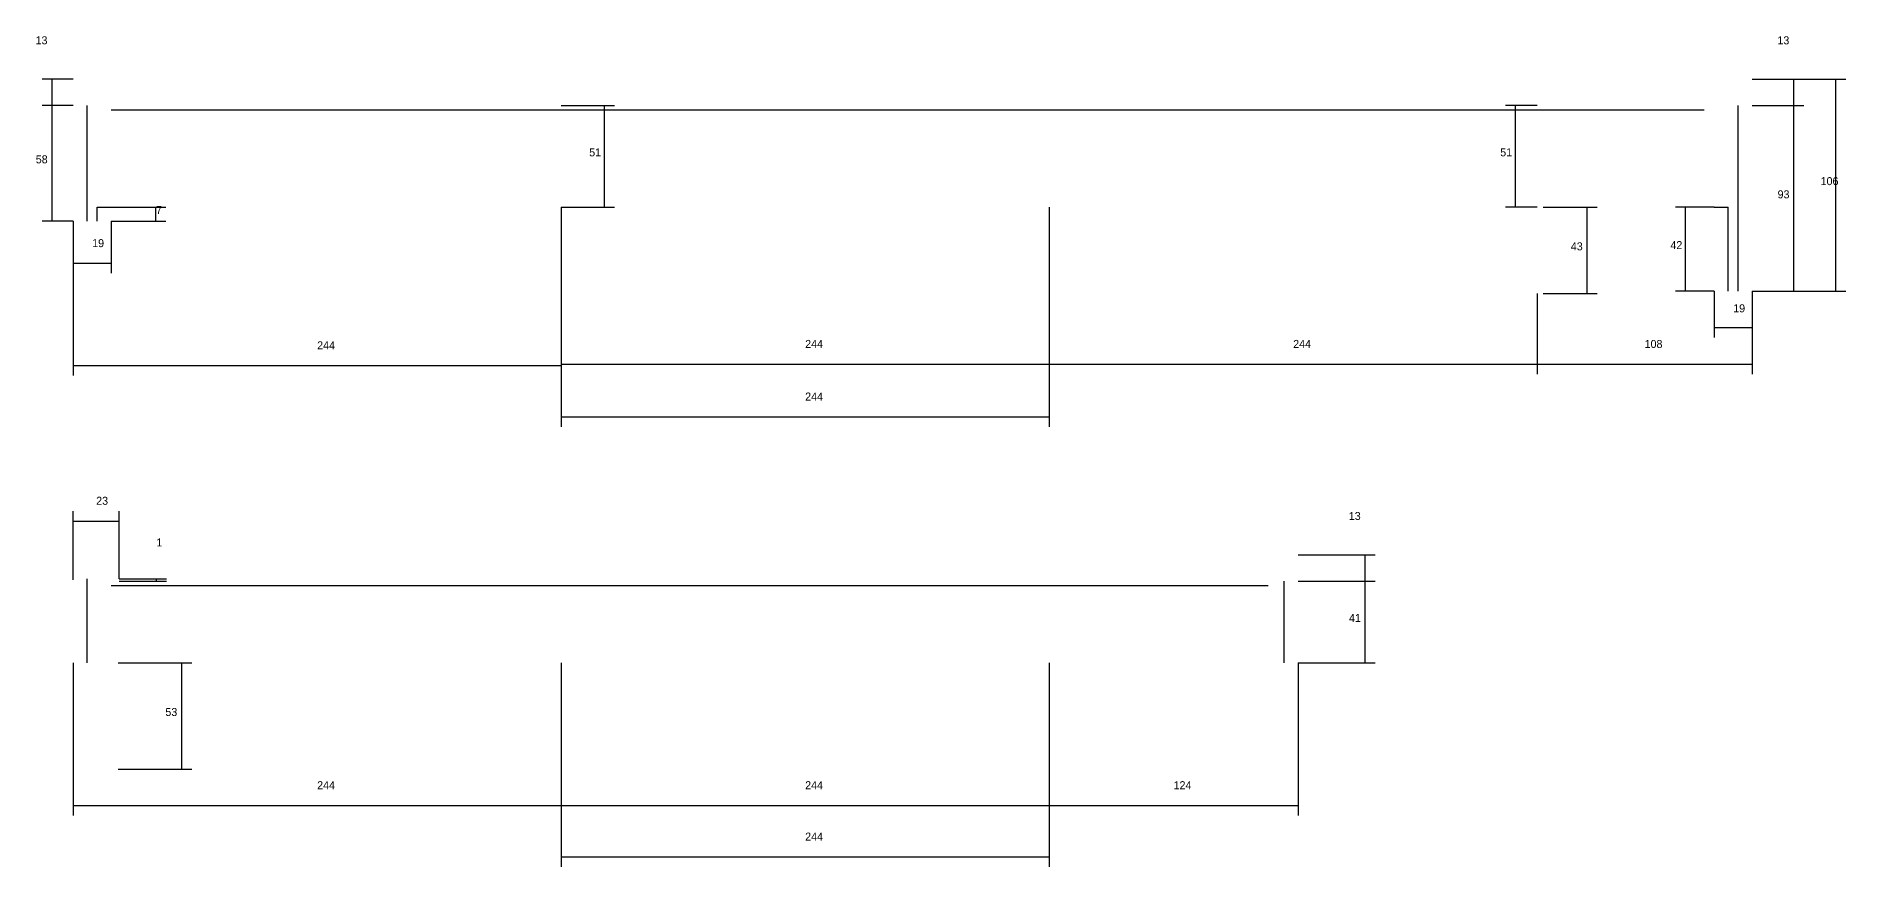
# Model space of a CAD drawing. Header units: metres. Extents: x -20863 to -15632, y 9308 to 10636.
# Drawn here: x -16561 to -15656, y 10208 to 10623 of the extents above; entities that cross this region are included whole.
import ezdxf

# ---------------------------------------------------------------- set-up
doc = ezdxf.new("R2010")
doc.units = ezdxf.units.M
doc.layers.add('COTA', color=4, linetype='Continuous')
doc.layers.add('SARR_2.2x7', color=40, linetype='Continuous')

msp = doc.modelspace()

# ---------------------------------------------------------------- linework, layer by layer
at = {"layer": 'COTA'}
for p, q in [((-16542.5, 10601.5), (-16558, 10601.5)), ((-16553, 10588.3), (-16553, 10601.5)), ((-15703, 10601.5), (-15677.2, 10601.5)), ((-15703, 10601.5), (-15656.2, 10601.5)), ((-15682.2, 10588.3), (-15682.2, 10601.5)), ((-15661.2, 10495.5), (-15661.2, 10601.5)), ((-16542.5, 10588.3), (-16558, 10588.3)), ((-16542.5, 10588.3), (-16558, 10588.3)), ((-16553, 10530.5), (-16553, 10588.3)), ((-16298.5, 10588.3), (-16271.8, 10588.3)), ((-16276.8, 10537.5), (-16276.8, 10588.3)), ((-15810.5, 10588.3), (-15826.4, 10588.3)), ((-15821.4, 10537.5), (-15821.4, 10588.3)), ((-15703, 10588.3), (-15677.2, 10588.3)), ((-15703, 10588.3), (-15677.2, 10588.3)), ((-15682.2, 10495.5), (-15682.2, 10588.3)), ((-16523.5, 10537.5), (-16496.1, 10537.5)), ((-16501.1, 10530.5), (-16501.1, 10537.5)), ((-16298.5, 10537.5), (-16298.5, 10454)), ((-16298.5, 10537.5), (-16298.5, 10427.7)), ((-16298.5, 10537.5), (-16271.8, 10537.5)), ((-16054.5, 10537.5), (-16054.5, 10454)), ((-16054.5, 10537.5), (-16054.5, 10427.7)), ((-16054.5, 10537.5), (-16054.5, 10454)), ((-15810.5, 10537.5), (-15826.4, 10537.5)), ((-15807.5, 10537.5), (-15780.5, 10537.5)), ((-15785.5, 10494.3), (-15785.5, 10537.5)), ((-15722, 10537.5), (-15741.3, 10537.5)), ((-15736.3, 10495.5), (-15736.3, 10537.5)), ((-16542.5, 10530.5), (-16558, 10530.5)), ((-16542.5, 10530.5), (-16542.5, 10453.4)), ((-16542.5, 10530.5), (-16542.5, 10504.5)), ((-16523.5, 10530.5), (-16523.5, 10504.5)), ((-16523.5, 10530.5), (-16496.1, 10530.5)), ((-16298.5, 10530.5), (-16298.5, 10453.4)), ((-16542.5, 10509.5), (-16523.5, 10509.5)), ((-15810.5, 10494.3), (-15810.5, 10454)), ((-15810.5, 10494.3), (-15810.5, 10454)), ((-15807.5, 10494.3), (-15780.5, 10494.3)), ((-15722, 10495.5), (-15741.3, 10495.5)), ((-15722, 10495.5), (-15722, 10472.3)), ((-15703, 10495.5), (-15677.2, 10495.5)), ((-15703, 10495.5), (-15703, 10454)), ((-15703, 10495.5), (-15656.2, 10495.5)), ((-15703, 10495.5), (-15703, 10472.3)), ((-15722, 10477.3), (-15703, 10477.3)), ((-16542.5, 10458.4), (-16298.5, 10458.4)), ((-16298.5, 10459), (-16054.5, 10459)), ((-16054.5, 10459), (-15810.5, 10459)), ((-15810.5, 10459), (-15703, 10459)), ((-16298.5, 10432.7), (-16054.5, 10432.7)), ((-16542.5, 10351.1), (-16542.5, 10385.5)), ((-16542.5, 10380.5), (-16519.5, 10380.5)), ((-16519.5, 10351.7), (-16519.5, 10385.5)), ((-15930, 10363.7), (-15891.5, 10363.7)), ((-15896.5, 10350.5), (-15896.5, 10363.7)), ((-16519.5, 10351.7), (-16495.9, 10351.7)), ((-16500.9, 10350.5), (-16500.9, 10351.7)), ((-16519.5, 10350.5), (-16495.9, 10350.5)), ((-15930, 10350.5), (-15891.5, 10350.5)), ((-15930, 10350.5), (-15891.5, 10350.5)), ((-15896.5, 10309.7), (-15896.5, 10350.5)), ((-16542.5, 10309.7), (-16542.5, 10233.4)), ((-16520, 10309.7), (-16483.2, 10309.7)), ((-16488.2, 10256.5), (-16488.2, 10309.7)), ((-16298.5, 10309.7), (-16298.5, 10233.4)), ((-16298.5, 10309.7), (-16298.5, 10207.7)), ((-16054.5, 10309.7), (-16054.5, 10233.4)), ((-16054.5, 10309.7), (-16054.5, 10207.7)), ((-15930, 10309.7), (-15891.5, 10309.7)), ((-15930, 10309.7), (-15930, 10233.4)), ((-16520, 10256.5), (-16483.2, 10256.5)), ((-16298.5, 10256.5), (-16298.5, 10233.4)), ((-16054.5, 10256.5), (-16054.5, 10233.4)), ((-16542.5, 10238.4), (-16298.5, 10238.4)), ((-16298.5, 10238.4), (-16054.5, 10238.4)), ((-16054.5, 10238.4), (-15930, 10238.4)), ((-16298.5, 10212.7), (-16054.5, 10212.7))]:
    msp.add_line(p, q, dxfattribs=at)
at = {"layer": 'SARR_2.2x7'}
for p, q in [((-16535.5, 10530.5), (-16535.5, 10588.3)), ((-16523.5, 10586.1), (-16298.5, 10586.1)), ((-16298.5, 10586.1), (-16054.5, 10586.1)), ((-16054.5, 10586.1), (-15810.5, 10586.1)), ((-15810.5, 10586.1), (-15727, 10586.1)), ((-15710, 10495.5), (-15710, 10588.3)), ((-16530.5, 10530.5), (-16530.5, 10537.5)), ((-16530.5, 10537.5), (-16523.5, 10537.5)), ((-15722, 10537.5), (-15715, 10537.5)), ((-15715, 10495.5), (-15715, 10537.5)), ((-16535.5, 10309.7), (-16535.5, 10351.7)), ((-16523.5, 10348.3), (-16298.5, 10348.3)), ((-16298.5, 10348.3), (-16054.5, 10348.3)), ((-16054.5, 10348.3), (-15945, 10348.3)), ((-15937, 10309.7), (-15937, 10350.5))]:
    msp.add_line(p, q, dxfattribs=at)

# ---------------------------------------------------------------- texts
at = {"layer": 'COTA'}
for s, p in [('13', (-16561.3, 10618.9)), ('13', (-15690.4, 10618.9)), ('58', (-16561.2, 10559.4)), ('51', (-16284.5, 10562.9)), ('51', (-15829, 10562.9)), ('106', (-15668.8, 10548.5)), ('93', (-15690.3, 10541.9)), ('7', (-16501.1, 10534)), ('19', (-16533, 10517.5)), ('43', (-15793.7, 10515.9)), ('42', (-15743.9, 10516.5)), ('19', (-15712.5, 10484.9)), ('244', (-16420.5, 10466.4)), ('244', (-16176.5, 10467.1)), ('244', (-15932.5, 10467.1)), ('108', (-15756.8, 10467.1)), ('244', (-16176.5, 10440.8)), ('23', (-16531, 10388.7)), ('13', (-15904.7, 10381.1)), ('1', (-16500.9, 10367.9)), ('41', (-15904.6, 10330.1)), ('53', (-16496.4, 10283.1)), ('244', (-16420.5, 10246.5)), ('244', (-16176.5, 10246.5)), ('124', (-15992.3, 10246.5)), ('244', (-16176.5, 10220.8))]:
    msp.add_text(s, height=4, dxfattribs=at).set_placement(p)

doc.saveas('drawing.dxf')
